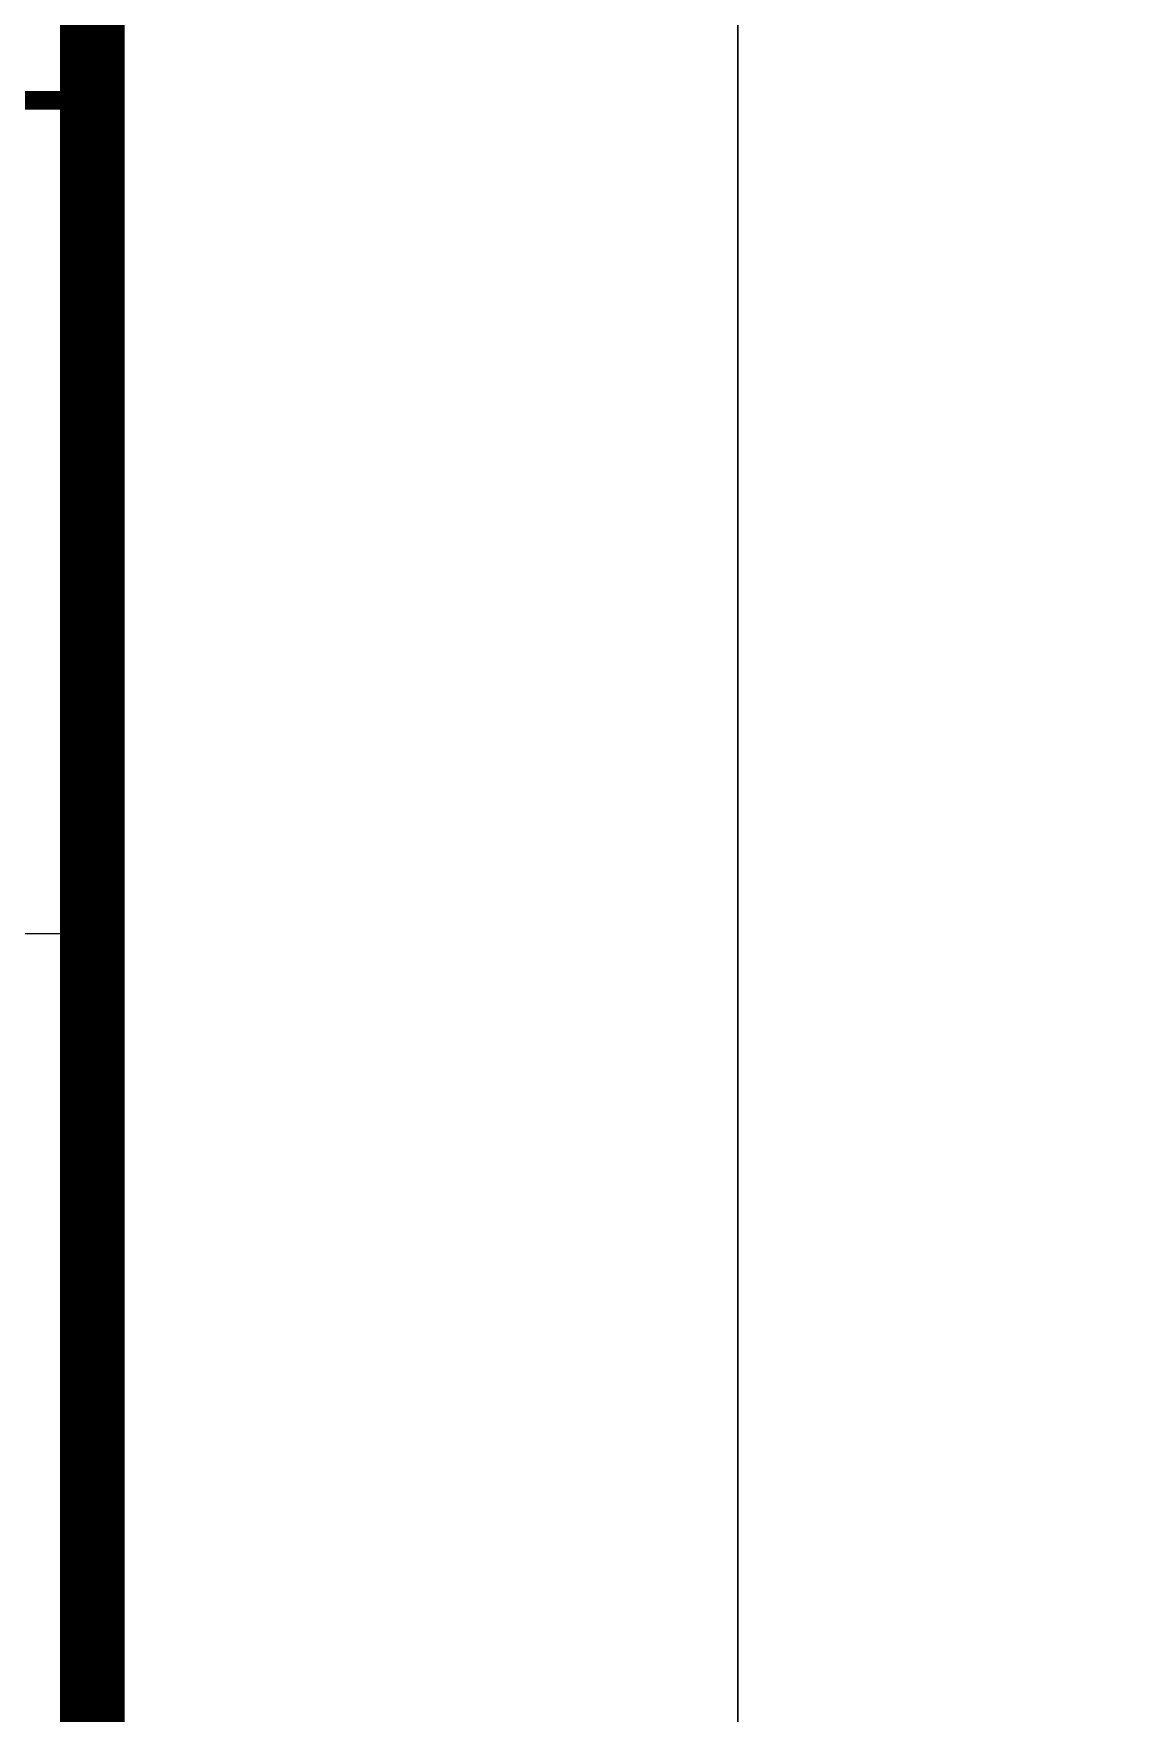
# Model space of a CAD drawing. Extents: x -737978 to 768813, y -372247 to 1140308.
# Drawn here: x 136484 to 138187, y -245164 to -242563 of the extents above; entities that cross this region are included whole.
import ezdxf

# ---------------------------------------------------------------- set-up
doc = ezdxf.new("R2010")
doc.units = 0
doc.header["$LTSCALE"] = 1000
doc.header["$MEASUREMENT"] = 0
doc.layers.get('0').update_dxf_attribs({"linetype": 'CONTINUOUS'})
doc.layers.add('PUB_TITLE', color=4, linetype='CONTINUOUS')

# ---------------------------------------------------------------- blocks, each defined once
blk = doc.blocks.new('TQ1')
at = {"layer": 'PUB_TITLE'}
blk.add_line((-49854.8, -401954.8), (-43854.8, -401954.8), dxfattribs=at)
at = {"layer": 'PUB_TITLE', "const_width": 20}
blk.add_lwpolyline([(-49854.8, -401054.8), (-43854.8, -401054.8)], dxfattribs=at)

msp = doc.modelspace()

# ---------------------------------------------------------------- linework, layer by layer
at = {"layer": 'PUB_TITLE'}
for points in [[(53474.9, -268609.7), (137574.9, -268609.7), (137574.9, -209209.7), (53474.9, -209209.7)], [(137574.9, -268609.7), (200624.9, -268609.7), (200624.9, -238909.7), (137574.9, -238909.7)]]:
    msp.add_lwpolyline(points, close=True, dxfattribs=at)
at = {"layer": 'PUB_TITLE', "const_width": 100}
msp.add_lwpolyline([(55974.9, -267609.7), (136574.9, -267609.7), (136574.9, -210209.7), (55974.9, -210209.7)], close=True, dxfattribs=at)

# ---------------------------------------------------------------- block references
at = {"xscale": 1.433507481003284, "yscale": 1.433507481003284, "zscale": 1.433507481003284}
msp.add_blockref('TQ1', (199441, 332248.9), dxfattribs=at)

doc.saveas('drawing.dxf')
